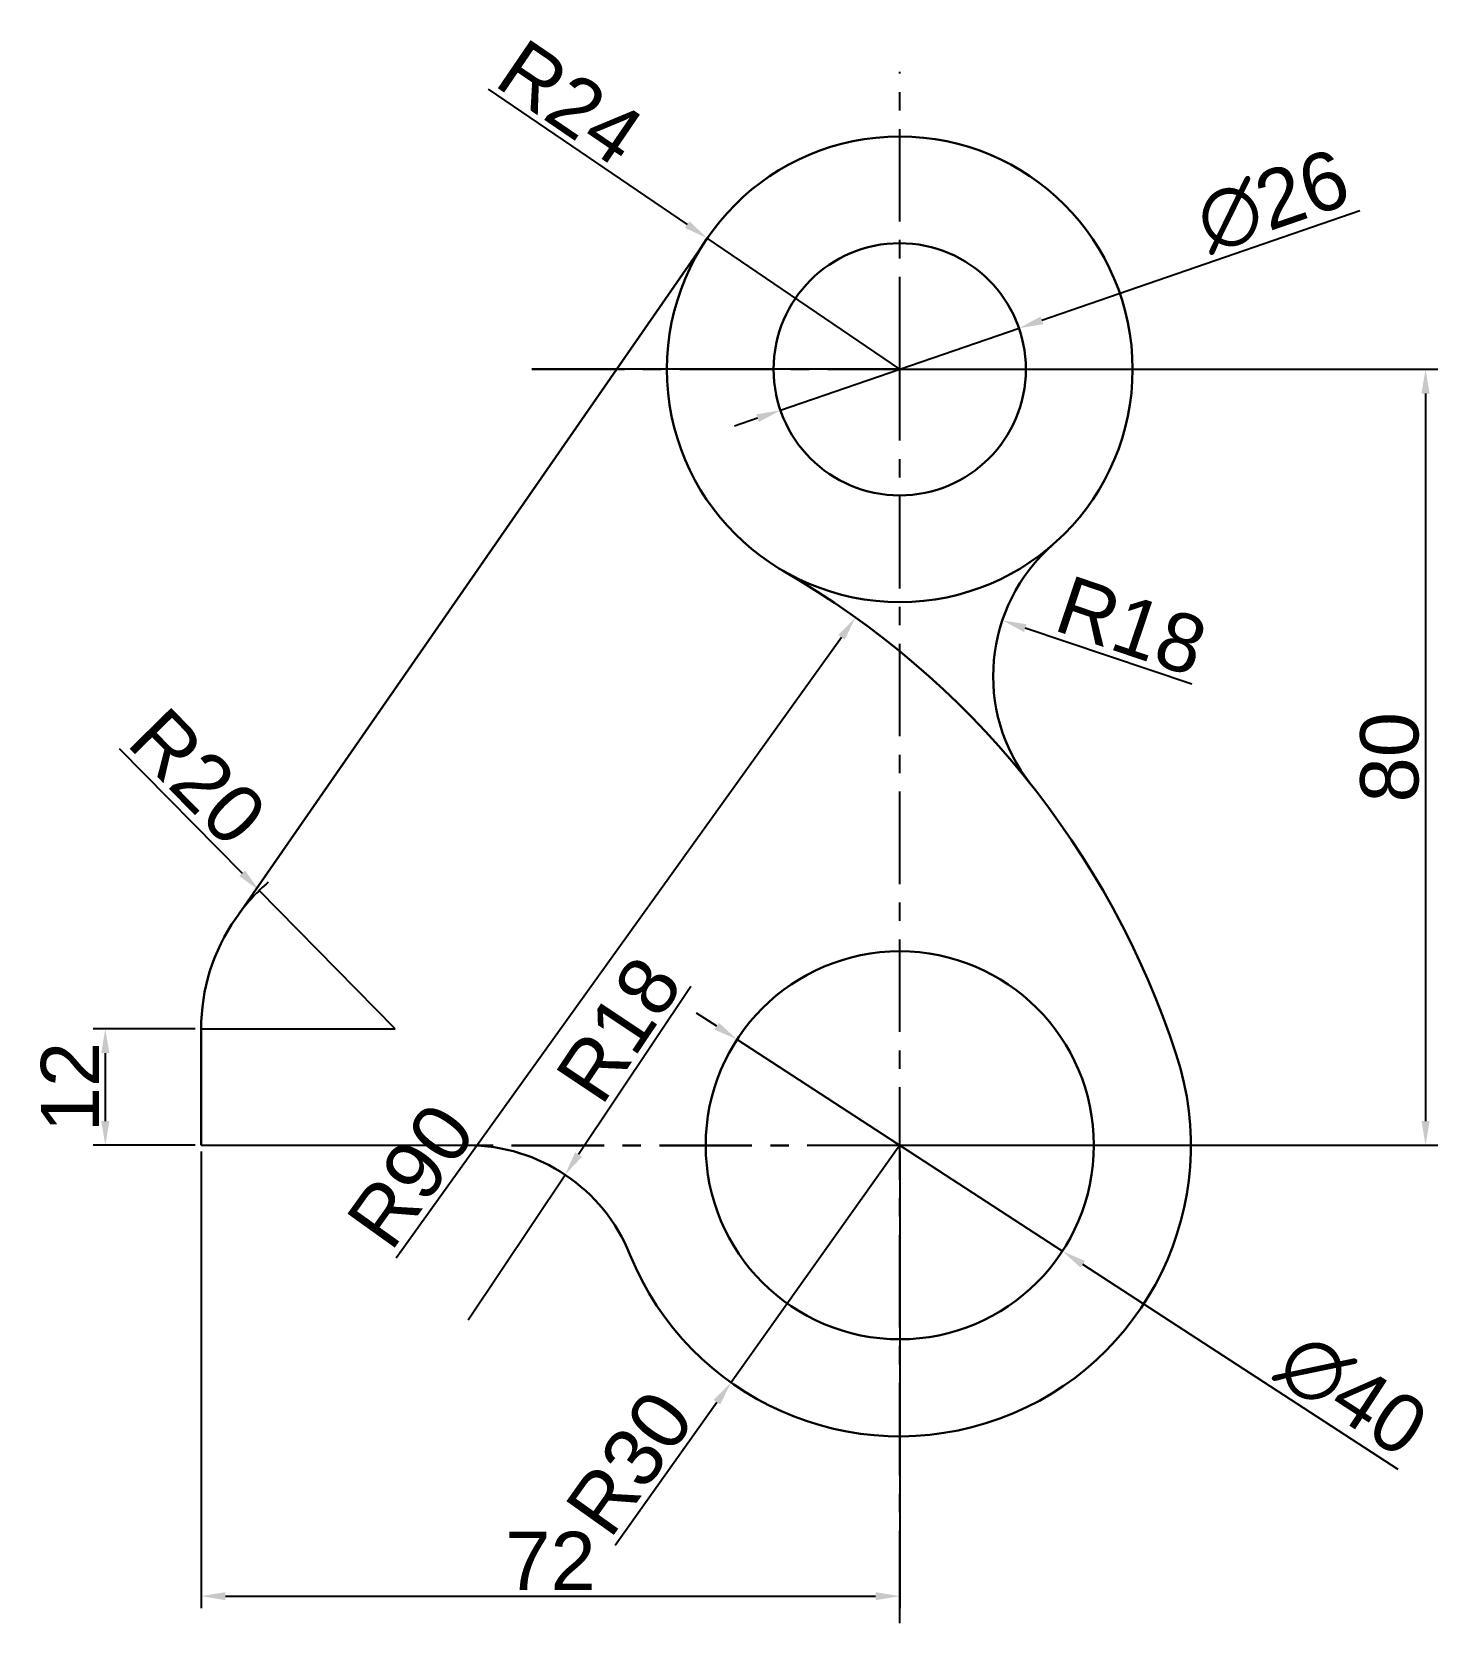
# Model space of a CAD drawing. Header units: millimetres. Extents: x 4595 to 4740, y 1274 to 1438.
import ezdxf

# ---------------------------------------------------------------- set-up
doc = ezdxf.new("R2010")
doc.units = ezdxf.units.MM
doc.header["$LTSCALE"] = 0.3
doc.linetypes.add('CENTER', pattern=[50.8, 31.75, -6.35, 6.35, -6.35])
doc.styles.get("Standard").update_dxf_attribs({"font": 'arial.ttf'})
doc.dimstyles.new('ISO-25', dxfattribs={"dimtxt": 6, "dimasz": 2.5, "dimexe": 1.25, "dimexo": 0.625, "dimtad": 1, "dimtxsty": 'Standard', "dimcen": 2.5, "dimadec": 0, "dimazin": 0, "dimtfac": 1, "dimtmove": 0, "dimatfit": 3, "dimfxl": 1, "dimarcsym": 0})

# ---------------------------------------------------------------- blocks, each defined once
blk = doc.blocks.new('*D1')
at = {"color": 0, "lineweight": -2, "transparency": 16777216}
for p, q in [((4603.69, 1364.18), (4616.35, 1351.3)), ((4632.13, 1335.26), (4618.11, 1349.52))]:
    blk.add_line(p, q, dxfattribs=at)
blk.add_arc((4632.13, 1335.26), 20, 130.9353, 143.4824, dxfattribs=at)
at = {"color": 0, "lineweight": 30, "transparency": 16777216}
blk.add_solid([(4616.65, 1351.59), (4616.06, 1351.01), (4618.11, 1349.52)], dxfattribs=at)
at = {"layer": 'Defpoints', "color": 0, "lineweight": 30, "transparency": 16777216}
for p in [(4618.11, 1349.52), (4632.13, 1335.26)]:
    blk.add_point(p, dxfattribs=at)
at = {"color": 0, "transparency": 16777216, "insert": (4611.77, 1361.22), "char_height": 6, "attachment_point": 5, "rotation": 314.5163}
blk.add_mtext('R20', dxfattribs=at)
blk = doc.blocks.new('*D2')
at = {"color": 0, "lineweight": -2, "transparency": 16777216}
for p, q in [((4611.5, 1335.26), (4601, 1335.26)), ((4602.25, 1332.76), (4602.25, 1325.76)), ((4611.5, 1323.26), (4601, 1323.26))]:
    blk.add_line(p, q, dxfattribs=at)
at = {"color": 0, "lineweight": 30, "transparency": 16777216}
for points in [[(4601.83, 1332.76), (4602.67, 1332.76), (4602.25, 1335.26)], [(4601.83, 1325.76), (4602.67, 1325.76), (4602.25, 1323.26)]]:
    blk.add_solid(points, dxfattribs=at)
at = {"layer": 'Defpoints', "color": 0, "lineweight": 30, "transparency": 16777216}
for p in [(4612.13, 1335.26), (4602.25, 1323.26), (4612.13, 1323.26)]:
    blk.add_point(p, dxfattribs=at)
at = {"color": 0, "transparency": 16777216, "insert": (4598.61, 1329.26), "char_height": 6, "attachment_point": 5, "rotation": 90}
blk.add_mtext('12', dxfattribs=at)
blk = doc.blocks.new('*D3')
at = {"color": 0, "lineweight": -2, "transparency": 16777216}
for p, q in [((4662.6, 1339.63), (4651.02, 1322.3)), ((4639.63, 1305.26), (4649.63, 1320.22))]:
    blk.add_line(p, q, dxfattribs=at)
at = {"color": 0, "lineweight": 30, "transparency": 16777216}
blk.add_solid([(4650.67, 1322.53), (4651.37, 1322.07), (4649.63, 1320.22)], dxfattribs=at)
at = {"layer": 'Defpoints', "color": 0, "lineweight": 30, "transparency": 16777216}
for p in [(4649.63, 1320.22), (4639.63, 1305.26)]:
    blk.add_point(p, dxfattribs=at)
at = {"color": 0, "transparency": 16777216, "insert": (4655.2, 1335.19), "char_height": 6, "attachment_point": 5, "rotation": 56.2504}
blk.add_mtext('R18', dxfattribs=at)
blk = doc.blocks.new('*D4')
at = {"color": 0, "lineweight": -2, "transparency": 16777216}
for p, q in [((4684.13, 1323.26), (4666.74, 1298.81)), ((4654.81, 1282.03), (4665.29, 1296.77))]:
    blk.add_line(p, q, dxfattribs=at)
at = {"color": 0, "lineweight": 30, "transparency": 16777216}
blk.add_solid([(4664.95, 1297.01), (4665.63, 1296.53), (4666.74, 1298.81)], dxfattribs=at)
at = {"layer": 'Defpoints', "color": 0, "lineweight": 30, "transparency": 16777216}
for p in [(4684.13, 1323.26), (4666.74, 1298.81)]:
    blk.add_point(p, dxfattribs=at)
at = {"color": 0, "transparency": 16777216, "insert": (4656.31, 1290.51), "char_height": 6, "attachment_point": 5, "rotation": 54.5825}
blk.add_mtext('R30', dxfattribs=at)
blk = doc.blocks.new('*D5')
at = {"color": 0, "lineweight": -2, "transparency": 16777216}
for p, q in [((4665.27, 1335.53), (4663.17, 1336.89)), ((4667.36, 1334.17), (4700.89, 1312.35)), ((4735.5, 1289.82), (4702.99, 1310.98))]:
    blk.add_line(p, q, dxfattribs=at)
at = {"color": 0, "lineweight": 30, "transparency": 16777216}
for points in [[(4665.5, 1335.88), (4665.04, 1335.18), (4667.36, 1334.17)], [(4703.21, 1311.33), (4702.76, 1310.64), (4700.89, 1312.35)]]:
    blk.add_solid(points, dxfattribs=at)
at = {"layer": 'Defpoints', "color": 0, "lineweight": 30, "transparency": 16777216}
for p in [(4667.36, 1334.17), (4700.89, 1312.35)]:
    blk.add_point(p, dxfattribs=at)
at = {"color": 0, "transparency": 16777216, "insert": (4730.75, 1297.52), "char_height": 6, "attachment_point": 5, "rotation": 326.944}
blk.add_mtext('∅40', dxfattribs=at)
blk = doc.blocks.new('*D6')
at = {"color": 0, "lineweight": -2, "transparency": 16777216}
for p, q in [((4731.56, 1419.58), (4698.78, 1408.3)), ((4671.84, 1399.03), (4696.42, 1407.49)), ((4669.47, 1398.21), (4667.11, 1397.4))]:
    blk.add_line(p, q, dxfattribs=at)
at = {"color": 0, "lineweight": 30, "transparency": 16777216}
for points in [[(4698.65, 1408.7), (4698.92, 1407.91), (4696.42, 1407.49)], [(4669.34, 1398.61), (4669.61, 1397.82), (4671.84, 1399.03)]]:
    blk.add_solid(points, dxfattribs=at)
at = {"layer": 'Defpoints', "color": 0, "lineweight": 30, "transparency": 16777216}
for p in [(4696.42, 1407.49), (4671.84, 1399.03)]:
    blk.add_point(p, dxfattribs=at)
at = {"color": 0, "transparency": 16777216, "insert": (4722.57, 1420.57), "char_height": 6, "attachment_point": 5, "rotation": 18.9928}
blk.add_mtext('∅26', dxfattribs=at)
blk = doc.blocks.new('*D7')
at = {"color": 0, "lineweight": -2, "transparency": 16777216}
for p, q in [((4641.71, 1432.15), (4662.22, 1418.17)), ((4684.13, 1403.26), (4664.29, 1416.77))]:
    blk.add_line(p, q, dxfattribs=at)
at = {"color": 0, "lineweight": 30, "transparency": 16777216}
blk.add_solid([(4662.46, 1418.52), (4661.99, 1417.83), (4664.29, 1416.77)], dxfattribs=at)
at = {"layer": 'Defpoints', "color": 0, "lineweight": 30, "transparency": 16777216}
for p in [(4664.29, 1416.77), (4684.13, 1403.26)]:
    blk.add_point(p, dxfattribs=at)
at = {"color": 0, "transparency": 16777216, "insert": (4650.18, 1430.77), "char_height": 6, "attachment_point": 5, "rotation": 325.7458}
blk.add_mtext('R24', dxfattribs=at)
blk = doc.blocks.new('*D8')
at = {"color": 0, "lineweight": -2, "transparency": 16777216}
blk.add_line((4632.23, 1311.65), (4678.12, 1375.64), dxfattribs=at)
at = {"color": 0, "lineweight": 30, "transparency": 16777216}
blk.add_solid([(4677.78, 1375.88), (4678.46, 1375.39), (4679.57, 1377.67)], dxfattribs=at)
at = {"layer": 'Defpoints', "color": 0, "lineweight": 30, "transparency": 16777216}
for p in [(4679.57, 1377.67), (4627.12, 1304.53)]:
    blk.add_point(p, dxfattribs=at)
at = {"color": 0, "transparency": 16777216, "insert": (4633.76, 1320.12), "char_height": 6, "attachment_point": 5, "rotation": 54.3534}
blk.add_mtext('R90', dxfattribs=at)
blk = doc.blocks.new('*D9')
at = {"color": 0, "lineweight": -2, "transparency": 16777216}
for p, q in [((4612.13, 1322.63), (4612.13, 1275.53)), ((4684.13, 1322.63), (4684.13, 1275.53)), ((4614.63, 1276.78), (4681.63, 1276.78))]:
    blk.add_line(p, q, dxfattribs=at)
at = {"color": 0, "lineweight": 30, "transparency": 16777216}
for points in [[(4614.63, 1277.19), (4614.63, 1276.36), (4612.13, 1276.78)], [(4681.63, 1277.19), (4681.63, 1276.36), (4684.13, 1276.78)]]:
    blk.add_solid(points, dxfattribs=at)
at = {"layer": 'Defpoints', "color": 0, "lineweight": 30, "transparency": 16777216}
for p in [(4612.13, 1323.26), (4684.13, 1323.26), (4684.13, 1276.78)]:
    blk.add_point(p, dxfattribs=at)
at = {"color": 0, "transparency": 16777216, "insert": (4648.13, 1280.41), "char_height": 6, "attachment_point": 5}
blk.add_mtext('72', dxfattribs=at)
blk = doc.blocks.new('*D10')
at = {"color": 0, "lineweight": -2, "transparency": 16777216}
blk.add_line((4714.22, 1370.79), (4697.07, 1376.57), dxfattribs=at)
at = {"color": 0, "lineweight": 30, "transparency": 16777216}
blk.add_solid([(4697.2, 1376.97), (4696.93, 1376.18), (4694.7, 1377.37)], dxfattribs=at)
at = {"layer": 'Defpoints', "color": 0, "lineweight": 30, "transparency": 16777216}
for p in [(4694.7, 1377.37), (4711.76, 1371.62)]:
    blk.add_point(p, dxfattribs=at)
at = {"color": 0, "transparency": 16777216, "insert": (4708.01, 1376.78), "char_height": 6, "attachment_point": 5, "rotation": 341.3801}
blk.add_mtext('R18', dxfattribs=at)
blk = doc.blocks.new('*D11')
at = {"color": 0, "lineweight": -2, "transparency": 16777216}
for p, q in [((4684.75, 1403.26), (4739.57, 1403.26)), ((4738.32, 1400.76), (4738.32, 1325.76)), ((4684.79, 1323.26), (4739.57, 1323.26))]:
    blk.add_line(p, q, dxfattribs=at)
at = {"color": 0, "lineweight": 30, "transparency": 16777216}
for points in [[(4737.9, 1400.76), (4738.74, 1400.76), (4738.32, 1403.26)], [(4737.9, 1325.76), (4738.74, 1325.76), (4738.32, 1323.26)]]:
    blk.add_solid(points, dxfattribs=at)
at = {"layer": 'Defpoints', "color": 0, "lineweight": 30, "transparency": 16777216}
for p in [(4684.13, 1403.26), (4684.17, 1323.26), (4738.32, 1323.26)]:
    blk.add_point(p, dxfattribs=at)
at = {"color": 0, "lineweight": 18, "transparency": 16777216, "insert": (4734.63, 1363.26), "char_height": 6, "attachment_point": 5, "rotation": 90}
blk.add_mtext('80', dxfattribs=at)

msp = doc.modelspace()

# ---------------------------------------------------------------- linework, layer by layer
at = {"linetype": 'CENTER'}
for p, q in [((4684.127, 1403.257), (4684.127, 1433.909)), ((4646.219, 1403.257), (4718.505, 1403.257)), ((4684.127, 1273.991), (4684.127, 1403.257)), ((4684.127, 1323.257), (4725.915, 1323.257))]:
    msp.add_line(p, q, dxfattribs=at)
at = {"lineweight": 30}
for p, q in [((4615.69, 1346.651), (4664.402, 1416.929)), ((4612.127, 1323.257), (4612.127, 1335.257)), ((4612.127, 1323.257), (4640.537, 1323.234))]:
    msp.add_line(p, q, dxfattribs=at)
for p, q in [((4684.127, 1403.257), (4646.219, 1403.257)), ((4612.127, 1335.257), (4632.127, 1335.257))]:
    msp.add_line(p, q)
at = {"linetype": 'CENTER', "lineweight": 30}
msp.add_line((4684.127, 1323.257), (4640.537, 1323.234), dxfattribs=at)
at = {"lineweight": 30}
for centre, radius in [((4684.127, 1403.257), 24), ((4684.127, 1403.257), 13), ((4684.127, 1323.257), 20)]:
    msp.add_circle(centre, radius, dxfattribs=at)
for centre, radius, start, end in [((4711.756, 1371.624), 18, 131.13498, 218.40558), ((4627.124, 1304.532), 90, 18.18483, 59.99809), ((4632.127, 1335.257), 20, 145.27287, 180), ((4684.127, 1323.257), 30, 202.02431, 18.18483), ((4639.63, 1305.257), 18, 22.02431, 90)]:
    msp.add_arc(centre, radius, start, end, dxfattribs=at)

# ---------------------------------------------------------------- dimensions: what is measured, and where the dimension line sits
for center, mpoint, picture, middle in [((4684.127, 1403.257), (4664.29, 1416.766), '*D7', (4648.137, 1427.766)), ((4711.756, 1371.624), (4694.699, 1377.372), '*D10', (4706.828, 1373.285)), ((4627.124, 1304.532), (4679.575, 1377.669), '*D8', (4636.762, 1317.971)), ((4639.63, 1305.257), (4649.63, 1320.224), '*D3', (4658.262, 1333.142)), ((4684.127, 1323.257), (4666.741, 1298.809), '*D4', (4659.319, 1288.371))]:
    dim = msp.add_radius_dim(center=center, mpoint=mpoint, dimstyle='ISO-25')
    dim.commit()
    dim.dimension.update_dxf_attribs({"geometry": picture, "text_midpoint": middle, "dimtype": 164})
for p1, p2, picture, middle in [((4671.835, 1399.026), (4696.42, 1407.488), '*D6', (4723.821, 1416.919)), ((4667.365, 1334.166), (4700.89, 1312.348), '*D5', (4728.647, 1294.284))]:
    dim = msp.add_diameter_dim_2p(p1=p1, p2=p2, dimstyle='ISO-25')
    dim.commit()
    dim.dimension.update_dxf_attribs({"geometry": picture, "text_midpoint": middle, "dimtype": 163})
at = {"lineweight": 18}
dim = msp.add_linear_dim(base=(4738.321, 1323.257), p1=(4684.127, 1403.257), p2=(4684.169, 1323.257), angle=90, dimstyle='ISO-25', dxfattribs=at)
dim.commit()
dim.dimension.update_dxf_attribs({"geometry": '*D11', "text_midpoint": (4738.321, 1363.257), "dimtype": 160})
dim = msp.add_radius_dim(center=(4632.127, 1335.257), mpoint=(4618.105, 1349.518), dimstyle='ISO-25')
dim.commit()
dim.dimension.update_dxf_attribs({"geometry": '*D1', "text_midpoint": (4611.773, 1361.219)})
dim = msp.add_linear_dim(base=(4602.251, 1323.257), p1=(4612.127, 1335.257), p2=(4612.127, 1323.257), angle=90, dimstyle='ISO-25')
dim.commit()
dim.dimension.update_dxf_attribs({"geometry": '*D2', "text_midpoint": (4598.613, 1329.257)})
dim = msp.add_linear_dim(base=(4684.127, 1276.776), p1=(4612.127, 1323.257), p2=(4684.127, 1323.257), dimstyle='ISO-25')
dim.commit()
dim.dimension.update_dxf_attribs({"geometry": '*D9', "text_midpoint": (4648.127, 1280.414)})

doc.saveas('drawing.dxf')
